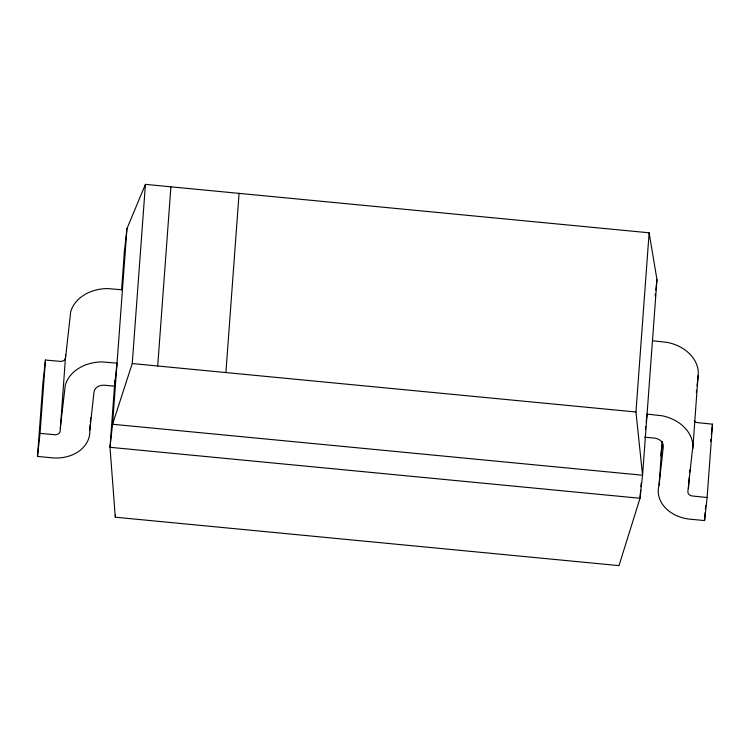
<?xml version="1.0" encoding="UTF-8"?>
<svg xmlns="http://www.w3.org/2000/svg" width="750" height="750" viewBox="0 0 750 750"><rect width="100%" height="100%" fill="white"/><g stroke="black" fill="none" stroke-linecap="round" stroke-linejoin="round"><path stroke-width="1.12" d="M662.269 441.591L659.062 485.138A34.828 27.281 4.2 0 0 690.028 519.169L704.559 520.566L707.1 497.512L691.856 495.947A5.166 4.05 4.2 0 1 687.872 491.578L692.916 445.509A39.516 30.956 4.2 0 0 661.987 415.753L647.062 414.103L646.172 422.175M692.831 448.8L698.316 372.169A39.516 30.956 4.2 0 0 667.388 342.413L652.463 340.763M65.653 354.938L60.169 431.222A5.166 4.05 4.2 0 1 55.322 434.747L40.041 433.378L45.441 360.038L60.713 361.406A5.166 4.05 4.2 0 0 65.559 357.881L70.688 311.822A39.516 30.956 4.2 0 1 107.466 288.581L122.438 289.8M60.253 428.278L65.297 385.162A39.516 30.956 4.2 0 1 102.075 361.922L117.047 363.141L114.497 386.184L104.681 385.247A9.862 7.725 4.2 0 0 94.022 391.988L89.784 430.397A34.828 27.281 4.2 0 1 52.031 457.819L37.5 456.422L42.9 383.081L45.441 360.038M89.784 430.397L90.206 424.659M90.375 422.372L90.713 417.787M114.919 380.456L110.006 447.309L115.284 517.2L618.994 565.631L640.022 498.272L642.572 475.228L656.962 279.647L649.134 232.8L145.425 184.369L126.938 228.684L124.397 251.728L121.594 289.781M126.938 228.684L112.547 424.256L110.006 447.309L640.022 498.272L640.622 490.2M115.284 517.2L115.453 514.875M649.134 232.8L635.953 411.994L642.572 475.228L112.547 424.256L132.244 363.553L145.425 184.369M157.716 366.009L170.897 186.816M225.9 372.562L239.081 193.369M640.875 486.741L641.128 483.281M688.434 488.681L689.288 477.037M689.625 472.387L689.803 470.053M704.559 520.566L705.15 512.541M705.403 509.1L705.656 505.669M707.1 497.512L712.5 424.172L697.247 422.606A5.166 4.05 4.2 0 1 694.256 420.975M37.5 456.422L40.041 433.378M655.181 295.781L655.434 293.475M655.809 290.016L656.962 279.647M645.413 429.084L645.666 426.778M662.531 441.478L661.763 448.463A34.828 27.281 4.2 0 0 661.003 456.15M659.062 485.138L663.3 446.719A9.862 7.725 4.2 0 0 654.338 438.094L644.522 437.156M696.337 392.55L696.591 390.272M697.097 385.716L698.231 375.459M710.588 441.459L710.85 439.153M711.356 434.55L712.5 424.172M132.244 363.553L635.953 411.994M124.397 251.728L124.556 255.225"/></g></svg>
